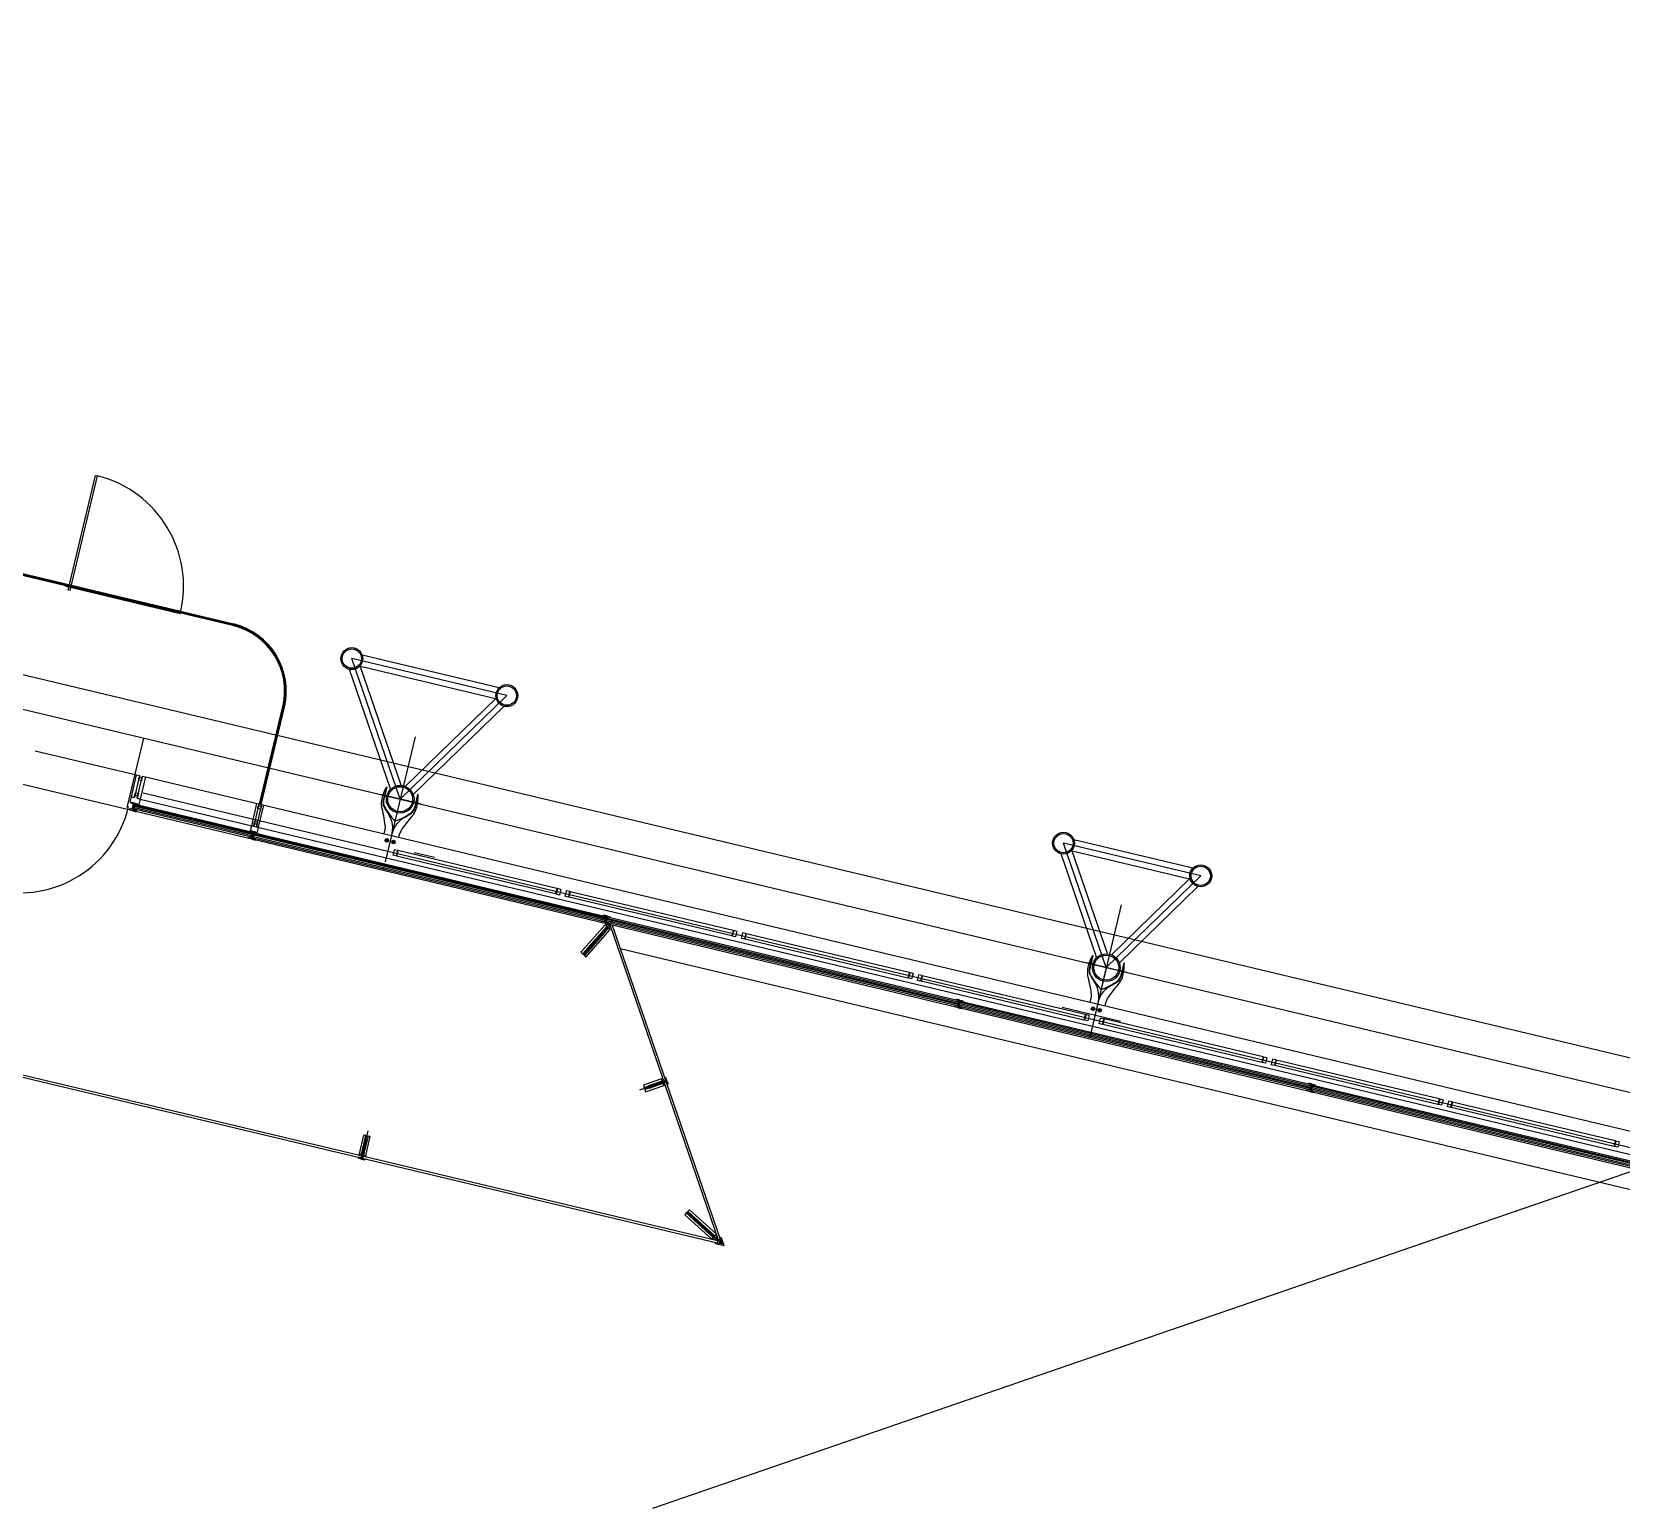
# Model space of a CAD drawing. Extents: x 809434 to 809707, y 818708 to 819364.
# Drawn here: x 809679.53 to 809693.53, y 818708.18 to 818721.19 of the extents above; entities that cross this region are included whole.
import ezdxf

# ---------------------------------------------------------------- set-up
doc = ezdxf.new("R2010")
doc.units = 0
for name, color, linetype in [('MAJ081__', 7, 'Continuous'), ('MAJ202__', 7, 'Continuous'), ('MAJ220__', 7, 'Continuous'), ('MAJ314_1', 7, 'Continuous'), ('MAJ630_1', 7, 'Continuous'), ('MAJ630__', 7, 'Continuous'), ('MAJ640__', 7, 'Continuous'), ('MAJ640__1', 7, 'Continuous'), ('MAJ655__', 7, 'Continuous'), ('MMH040_B', 7, 'Continuous'), ('MMH053__', 7, 'Continuous'), ('MMH291__', 7, 'Continuous'), ('MMH294_S', 7, 'Continuous')]:
    doc.layers.add(name, color=color, linetype=linetype)

msp = doc.modelspace()

# ---------------------------------------------------------------- linework, layer by layer
at = {"layer": 'MAJ081__'}
for p, q in [((809684.62, 818713.327), (809685.576, 818710.55)), ((809684.642, 818713.322), (809685.597, 818710.547)), ((809676.154, 818712.769), (809685.565, 818710.524)), ((809676.169, 818712.785), (809685.569, 818710.543)), ((809685.558, 818710.571), (809685.56, 818710.564)), ((809685.6, 818710.57), (809685.59, 818710.566)), ((809685.6, 818710.57), (809685.624, 818710.5)), ((809685.546, 818710.559), (809685.554, 818710.557)), ((809685.552, 818710.517), (809685.555, 818710.527)), ((809685.552, 818710.517), (809685.624, 818710.5)), ((809685.554, 818710.557), (809685.598, 818710.516)), ((809685.56, 818710.564), (809685.605, 818710.524)), ((809685.569, 818710.543), (809685.565, 818710.524)), ((809685.565, 818710.524), (809685.598, 818710.516)), ((809685.576, 818710.55), (809685.594, 818710.557)), ((809685.594, 818710.557), (809685.605, 818710.524))]:
    msp.add_line(p, q, dxfattribs=at)
at = {"layer": 'MAJ202__'}
for p, q in [((809679.846, 818716.275), (809680.087, 818717.286)), ((809679.865, 818716.271), (809680.106, 818717.282)), ((809680.087, 818717.286), (809680.106, 818717.282)), ((809679.819, 818716.312), (809679.823, 818716.331)), ((809679.819, 818716.312), (809680.835, 818716.07)), ((809679.823, 818716.331), (809680.839, 818716.089)), ((809679.865, 818716.271), (809679.846, 818716.275)), ((809680.839, 818716.089), (809680.835, 818716.07))]:
    msp.add_line(p, q, dxfattribs=at)
msp.add_circle((809679.864, 818716.311), 0.0095, dxfattribs=at)
msp.add_arc((809679.864, 818716.311), 1, 346.215, 76.0172, dxfattribs=at)
at = {"layer": 'MAJ220__'}
msp.add_line((809701.326, 818710.311), (809657.771, 818720.697), dxfattribs=at)
at = {"layer": 'MAJ314_1'}
msp.add_line((809685, 818708.185), (809697.338, 818712.433), dxfattribs=at)
at = {"layer": 'MAJ630_1'}
for p, q in [((809682.905, 818714.983), (809682.642, 818713.881)), ((809682.951, 818714.39), (809682.601, 818714.473)), ((809683.075, 818713.918), (809682.897, 818713.96)), ((809682.634, 818713.817), (809682.62, 818713.821)), ((809689.127, 818713.5), (809688.864, 818712.397)), ((809689.173, 818712.906), (809688.823, 818712.989)), ((809688.606, 818712.599), (809689.119, 818712.477)), ((809688.857, 818712.334), (809688.842, 818712.337))]:
    msp.add_line(p, q, dxfattribs=at)
for points in [[(809682.651, 818714.539), (809682.623, 818714.423)], [(809682.651, 818714.539), (809682.655, 818714.538), (809682.627, 818714.422)], [(809682.931, 818714.472), (809682.927, 818714.473), (809682.899, 818714.357)], [(809682.931, 818714.472), (809682.903, 818714.356)], [(809682.631, 818714.127), (809682.64, 818714.165)], [(809682.762, 818714.095), (809682.771, 818714.133)], [(809688.873, 818713.055), (809688.845, 818712.939)], [(809688.873, 818713.055), (809688.877, 818713.054), (809688.849, 818712.938)], [(809689.153, 818712.988), (809689.149, 818712.989), (809689.121, 818712.873)], [(809689.153, 818712.988), (809689.125, 818712.872)], [(809688.853, 818712.643), (809688.862, 818712.681)], [(809688.984, 818712.612), (809688.993, 818712.649)]]:
    msp.add_lwpolyline(points, dxfattribs=at)
for centre, radius in [((809682.656, 818714.069), 0.0155), ((809682.656, 818714.069), 0.0135), ((809682.656, 818714.069), 0.0042), ((809682.714, 818714.055), 0.0155), ((809682.714, 818714.055), 0.0135), ((809682.714, 818714.055), 0.0042), ((809682.627, 818713.819), 0.003), ((809688.878, 818712.586), 0.0155), ((809688.878, 818712.586), 0.0135), ((809688.878, 818712.586), 0.0042), ((809688.936, 818712.572), 0.0155), ((809688.936, 818712.572), 0.0135), ((809688.936, 818712.572), 0.0042), ((809688.849, 818712.335), 0.003)]:
    msp.add_circle(centre, radius, dxfattribs=at)
for centre, radius, start, end in [((809682.943, 818714.366), 0.339, 149.4484, 168.2937), ((809682.778, 818714.396), 0.172, 166.8628, 187.9838), ((809682.628, 818714.375), 0.02, 187.9838, 195.0135), ((809681.314, 818714.022), 1.34, 7.6661, 15.0135), ((809682.7, 818714.404), 0.0792, 166.5877, 207.5501), ((809682.7, 818714.404), 0.075, 166.5877, 207.5501), ((809683.132, 818714.63), 0.567, 207.5501, 215.6918), ((809683.132, 818714.63), 0.563, 207.5501, 223.9556), ((809682.826, 818714.374), 0.075, 305.6253, 346.5877), ((809682.826, 818714.374), 0.0792, 305.6253, 346.5877), ((809682.752, 818714.402), 0.172, 325.1916, 346.3126), ((809682.592, 818714.45), 0.339, 344.8816, 3.727), ((809682.656, 818714.287), 0.02, 24.2631, 35.6918), ((809682.476, 818714.177), 0.231, 343.265, 30.8189), ((809682.924, 818714.071), 0.231, 122.3565, 169.9104), ((809682.542, 818714.771), 0.563, 289.2198, 305.6253), ((809683.891, 818713.408), 1.34, 138.1619, 145.5092), ((809682.813, 818714.25), 0.02, 117.4836, 128.9123), ((809682.542, 818714.771), 0.567, 297.4836, 305.6253), ((809682.878, 818714.315), 0.02, 318.1619, 325.1916), ((809682.543, 818714.188), 0.1, 346.5877, 7.6661), ((809682.476, 818714.177), 0.231, 343.265, 349.9104), ((809682.924, 818714.071), 0.231, 163.265, 169.9104), ((809682.869, 818714.11), 0.1, 145.5092, 166.5877), ((809689, 818712.912), 0.172, 166.8628, 187.9838), ((809689.165, 818712.882), 0.339, 149.4484, 168.2937), ((809688.814, 818712.966), 0.339, 344.8816, 3.727), ((809688.85, 818712.891), 0.02, 187.9838, 195.0135), ((809687.536, 818712.539), 1.34, 7.6661, 15.0135), ((809688.922, 818712.92), 0.0792, 166.5877, 207.5501), ((809688.922, 818712.92), 0.075, 166.5877, 207.5501), ((809689.355, 818713.146), 0.567, 207.5501, 215.6918), ((809689.355, 818713.146), 0.563, 207.5501, 223.9556), ((809688.878, 818712.804), 0.02, 24.2631, 35.6918), ((809688.698, 818712.694), 0.231, 343.265, 30.8189), ((809688.764, 818713.287), 0.563, 289.2198, 305.6253), ((809690.113, 818711.924), 1.34, 138.1619, 145.5092), ((809688.764, 818713.287), 0.567, 297.4836, 305.6253), ((809689.048, 818712.89), 0.075, 305.6253, 346.5877), ((809689.048, 818712.89), 0.0792, 305.6253, 346.5877), ((809689.1, 818712.831), 0.02, 318.1619, 325.1916), ((809688.974, 818712.918), 0.172, 325.1916, 346.3126), ((809688.765, 818712.704), 0.1, 346.5877, 7.6661), ((809689.146, 818712.587), 0.231, 122.3565, 169.9104), ((809689.091, 818712.626), 0.1, 145.5092, 166.5877), ((809689.035, 818712.766), 0.02, 117.4836, 128.9123), ((809688.698, 818712.694), 0.231, 343.265, 349.9104), ((809689.146, 818712.587), 0.231, 163.265, 169.9104)]:
    msp.add_arc(centre, radius, start, end, dxfattribs=at)
at = {"layer": 'MAJ630__'}
for p, q in [((809704.878, 818708.496), (809656.081, 818720.132)), ((809704.878, 818708.496), (809656.081, 818720.132)), ((809679.558, 818714.859), (809680.451, 818714.646)), ((809680.529, 818714.628), (809704.462, 818708.921)), ((809680.387, 818714.336), (809680.39, 818714.349)), ((809680.387, 818714.336), (809680.39, 818714.349)), ((809680.412, 818714.344), (809680.39, 818714.349)), ((809680.412, 818714.344), (809680.39, 818714.349)), ((809680.402, 818714.396), (809680.403, 818714.404)), ((809680.402, 818714.396), (809680.403, 818714.404)), ((809680.423, 818714.391), (809680.402, 818714.396)), ((809680.423, 818714.391), (809680.402, 818714.396)), ((809680.433, 818714.397), (809680.403, 818714.404)), ((809680.433, 818714.397), (809680.403, 818714.404)), ((809680.412, 818714.344), (809680.423, 818714.391)), ((809680.412, 818714.344), (809680.423, 818714.391)), ((809680.416, 818714.329), (809680.433, 818714.397)), ((809680.416, 818714.329), (809680.433, 818714.397)), ((809680.416, 818714.329), (809680.433, 818714.397)), ((809680.416, 818714.329), (809680.433, 818714.397)), ((809680.427, 818714.34), (809680.438, 818714.387)), ((809680.427, 818714.34), (809680.438, 818714.387)), ((809680.433, 818714.397), (809680.462, 818714.39)), ((809680.433, 818714.397), (809680.462, 818714.39)), ((809680.438, 818714.387), (809680.46, 818714.382)), ((809680.438, 818714.387), (809680.46, 818714.382)), ((809681.474, 818714.14), (809680.438, 818714.387)), ((809680.46, 818714.382), (809680.462, 818714.39)), ((809680.46, 818714.382), (809680.462, 818714.39)), ((809680.416, 818714.329), (809680.387, 818714.336)), ((809680.416, 818714.329), (809680.387, 818714.336)), ((809680.416, 818714.329), (809680.446, 818714.322)), ((809680.416, 818714.329), (809680.446, 818714.322)), ((809680.427, 818714.34), (809680.449, 818714.335)), ((809680.427, 818714.34), (809680.449, 818714.335)), ((809681.464, 818714.097), (809680.428, 818714.344)), ((809680.446, 818714.322), (809680.449, 818714.335)), ((809680.446, 818714.322), (809680.449, 818714.335)), ((809681.438, 818714.086), (809681.441, 818714.098)), ((809681.438, 818714.086), (809681.441, 818714.098)), ((809681.467, 818714.079), (809681.438, 818714.086)), ((809681.467, 818714.079), (809681.438, 818714.086)), ((809681.463, 818714.093), (809681.441, 818714.098)), ((809681.463, 818714.093), (809681.441, 818714.098)), ((809681.452, 818714.146), (809681.454, 818714.153)), ((809681.452, 818714.146), (809681.454, 818714.153)), ((809681.474, 818714.14), (809681.452, 818714.146)), ((809681.474, 818714.14), (809681.452, 818714.146)), ((809681.483, 818714.146), (809681.454, 818714.153)), ((809681.483, 818714.146), (809681.454, 818714.153)), ((809681.463, 818714.093), (809681.474, 818714.14)), ((809681.463, 818714.093), (809681.474, 818714.14)), ((809681.467, 818714.079), (809681.483, 818714.146)), ((809681.467, 818714.079), (809681.483, 818714.146)), ((809681.467, 818714.079), (809681.483, 818714.146)), ((809681.467, 818714.079), (809681.483, 818714.146)), ((809681.467, 818714.079), (809681.496, 818714.072)), ((809681.467, 818714.079), (809681.496, 818714.072)), ((809681.477, 818714.09), (809681.489, 818714.137)), ((809681.477, 818714.09), (809681.489, 818714.137)), ((809681.477, 818714.09), (809681.499, 818714.084)), ((809681.477, 818714.09), (809681.499, 818714.084)), ((809681.478, 818714.093), (809684.574, 818713.355)), ((809681.483, 818714.146), (809681.512, 818714.139)), ((809681.483, 818714.146), (809681.512, 818714.139)), ((809681.489, 818714.137), (809684.585, 818713.399)), ((809681.489, 818714.137), (809681.511, 818714.132)), ((809681.489, 818714.137), (809681.511, 818714.132)), ((809681.496, 818714.072), (809681.499, 818714.084)), ((809681.496, 818714.072), (809681.499, 818714.084)), ((809681.511, 818714.132), (809681.512, 818714.139)), ((809681.511, 818714.132), (809681.512, 818714.139)), ((809684.563, 818713.404), (809684.565, 818713.411)), ((809684.585, 818713.399), (809684.563, 818713.404)), ((809684.594, 818713.404), (809684.565, 818713.411)), ((809684.574, 818713.351), (809684.585, 818713.399)), ((809684.578, 818713.337), (809684.594, 818713.404)), ((809684.578, 818713.337), (809684.594, 818713.404)), ((809684.588, 818713.348), (809684.6, 818713.395)), ((809684.594, 818713.404), (809684.623, 818713.397)), ((809684.6, 818713.395), (809687.696, 818712.657)), ((809684.6, 818713.395), (809684.622, 818713.39)), ((809684.622, 818713.39), (809684.623, 818713.397)), ((809684.549, 818713.344), (809684.552, 818713.357)), ((809684.578, 818713.337), (809684.549, 818713.344)), ((809684.574, 818713.351), (809684.552, 818713.357)), ((809684.578, 818713.337), (809684.607, 818713.33)), ((809684.588, 818713.348), (809684.61, 818713.343)), ((809684.589, 818713.351), (809687.685, 818712.613)), ((809684.607, 818713.33), (809684.61, 818713.343)), ((809684.712, 818713.116), (809704.948, 818708.291)), ((809687.674, 818712.662), (809687.676, 818712.669)), ((809687.705, 818712.662), (809687.676, 818712.669)), ((809687.66, 818712.602), (809687.663, 818712.615)), ((809687.689, 818712.595), (809687.66, 818712.602)), ((809687.685, 818712.609), (809687.663, 818712.615)), ((809687.696, 818712.657), (809687.674, 818712.662)), ((809687.685, 818712.609), (809687.696, 818712.657)), ((809687.689, 818712.595), (809687.705, 818712.662)), ((809687.689, 818712.595), (809687.705, 818712.662)), ((809687.689, 818712.595), (809687.718, 818712.588)), ((809687.699, 818712.606), (809687.711, 818712.653)), ((809687.699, 818712.606), (809687.721, 818712.601)), ((809687.7, 818712.609), (809690.789, 818711.873)), ((809687.705, 818712.662), (809687.734, 818712.655)), ((809687.711, 818712.653), (809690.8, 818711.917)), ((809687.711, 818712.653), (809687.733, 818712.648)), ((809687.718, 818712.588), (809687.721, 818712.601)), ((809687.733, 818712.648), (809687.734, 818712.655)), ((809685.076, 818711.967), (809685.087, 818711.97)), ((809685.094, 818711.949), (809685.087, 818711.97)), ((809685.105, 818711.977), (809685.114, 818711.98)), ((809685.112, 818711.955), (809685.105, 818711.977)), ((809685.124, 818711.952), (809685.114, 818711.98)), ((809685.086, 818711.938), (809685.076, 818711.967)), ((809685.086, 818711.938), (809685.124, 818711.952)), ((809685.086, 818711.938), (809685.124, 818711.952)), ((809685.086, 818711.938), (809685.096, 818711.91)), ((809685.094, 818711.949), (809685.112, 818711.955)), ((809685.096, 818711.91), (809685.106, 818711.914)), ((809685.099, 818711.935), (809685.117, 818711.941)), ((809685.099, 818711.935), (809685.106, 818711.914)), ((809685.117, 818711.941), (809685.124, 818711.92)), ((809685.124, 818711.952), (809685.134, 818711.923)), ((809685.124, 818711.92), (809685.134, 818711.923)), ((809690.763, 818711.862), (809690.766, 818711.875)), ((809690.793, 818711.855), (809690.763, 818711.862)), ((809690.788, 818711.869), (809690.766, 818711.875)), ((809690.778, 818711.922), (809690.78, 818711.929)), ((809690.8, 818711.917), (809690.778, 818711.922)), ((809690.809, 818711.922), (809690.78, 818711.929)), ((809690.788, 818711.869), (809690.8, 818711.917)), ((809690.793, 818711.855), (809690.809, 818711.922)), ((809690.793, 818711.855), (809690.809, 818711.922)), ((809690.793, 818711.855), (809690.822, 818711.848)), ((809690.803, 818711.866), (809690.814, 818711.913)), ((809690.803, 818711.866), (809690.825, 818711.861)), ((809690.804, 818711.869), (809693.908, 818711.129)), ((809690.809, 818711.922), (809690.838, 818711.915)), ((809690.814, 818711.913), (809690.836, 818711.908)), ((809690.814, 818711.913), (809693.918, 818711.173)), ((809690.822, 818711.848), (809690.825, 818711.861)), ((809690.836, 818711.908), (809690.838, 818711.915)), ((809682.405, 818711.278), (809682.402, 818711.268)), ((809682.432, 818711.261), (809682.402, 818711.268)), ((809682.427, 818711.273), (809682.405, 818711.278)), ((809682.412, 818711.307), (809682.409, 818711.296)), ((809682.431, 818711.291), (809682.409, 818711.296)), ((809682.441, 818711.3), (809682.412, 818711.307)), ((809682.431, 818711.291), (809682.427, 818711.273)), ((809682.441, 818711.3), (809682.432, 818711.261)), ((809682.441, 818711.3), (809682.432, 818711.261)), ((809682.441, 818711.3), (809682.47, 818711.293)), ((809682.446, 818711.288), (809682.441, 818711.269)), ((809682.441, 818711.269), (809682.463, 818711.264)), ((809682.446, 818711.288), (809682.468, 818711.283)), ((809682.47, 818711.293), (809682.468, 818711.283)), ((809682.432, 818711.261), (809682.461, 818711.254)), ((809682.463, 818711.264), (809682.461, 818711.254)), ((809685.615, 818710.512), (809685.598, 818710.516)), ((809685.605, 818710.524), (809685.61, 818710.51))]:
    msp.add_line(p, q, dxfattribs=at)
for points in [[(809681.299, 818715.962), (809679.356, 818716.425)], [(809681.301, 818715.969), (809679.357, 818716.432)], [(809681.303, 818715.976), (809679.359, 818716.44)], [(809681.533, 818714.388), (809681.738, 818715.248)], [(809681.541, 818714.387), (809681.745, 818715.246)], [(809681.548, 818714.385), (809681.753, 818715.244)]]:
    msp.add_lwpolyline(points, dxfattribs=at)
for points in [[(809680.461, 818714.461), (809680.456, 818714.44), (809680.482, 818714.433), (809680.471, 818714.387), (809680.394, 818714.406), (809680.405, 818714.452), (809680.431, 818714.446), (809680.436, 818714.467)], [(809680.461, 818714.461), (809680.461, 818714.461), (809680.456, 818714.44), (809680.456, 818714.44)], [(809681.512, 818714.211), (809681.507, 818714.189), (809681.523, 818714.185), (809681.512, 818714.139), (809681.454, 818714.153), (809681.465, 818714.199), (809681.482, 818714.195), (809681.487, 818714.217)], [(809681.512, 818714.211), (809681.512, 818714.211), (809681.507, 818714.189), (809681.507, 818714.189)]]:
    msp.add_lwpolyline(points, close=True, dxfattribs=at)
for radius in [0.593, 0.6, 0.608]:
    msp.add_arc((809681.162, 818715.385), radius, 346.5877, 76.5877, dxfattribs=at)
at = {"layer": 'MAJ640__'}
for p, q in [((809681.467, 818714.108), (809680.43, 818714.356)), ((809681.469, 818714.12), (809680.433, 818714.367)), ((809681.472, 818714.131), (809680.436, 818714.378)), ((809681.472, 818714.13), (809680.436, 818714.377)), ((809680.482, 818714.433), (809704.769, 818708.642)), ((809681.481, 818714.105), (809684.578, 818713.367)), ((809681.484, 818714.117), (809684.58, 818713.378)), ((809681.486, 818714.127), (809684.583, 818713.389)), ((809681.486, 818714.126), (809684.583, 818713.388)), ((809684.595, 818713.375), (809687.691, 818712.636)), ((809684.597, 818713.385), (809687.694, 818712.647)), ((809684.597, 818713.385), (809687.694, 818712.646)), ((809684.592, 818713.363), (809687.689, 818712.625)), ((809687.703, 818712.621), (809690.792, 818711.885)), ((809687.706, 818712.633), (809690.795, 818711.896)), ((809687.708, 818712.643), (809690.797, 818711.907)), ((809687.708, 818712.643), (809690.797, 818711.906)), ((809690.807, 818711.881), (809693.911, 818711.141)), ((809690.809, 818711.893), (809693.913, 818711.153)), ((809690.812, 818711.903), (809693.916, 818711.163)), ((809690.812, 818711.903), (809693.916, 818711.162))]:
    msp.add_line(p, q, dxfattribs=at)
at = {"layer": 'MAJ640__1'}
for p, q in [((809654.414, 818721.195), (809703.192, 818709.563)), ((809680.511, 818714.971), (809680.365, 818714.359)), ((809680.507, 818714.489), (809705.163, 818708.61)), ((809684.389, 818713.063), (809684.656, 818713.369)), ((809684.396, 818713.056), (809684.381, 818713.07)), ((809688.995, 818712.948), (809688.849, 818712.335)), ((809685.124, 818711.952), (809684.882, 818711.868)), ((809684.929, 818711.874), (809684.922, 818711.893)), ((809685.112, 818711.955), (809685.117, 818711.941)), ((809682.432, 818711.261), (809682.491, 818711.51)), ((809682.471, 818711.468), (809682.49, 818711.463)), ((809682.441, 818711.269), (809682.427, 818711.273)), ((809685.294, 818710.786), (809685.307, 818710.8)), ((809685.301, 818710.793), (809685.602, 818710.52))]:
    msp.add_line(p, q, dxfattribs=at)
at = {"layer": 'MAJ655__'}
for points in [[(809684.593, 818713.311), (809684.578, 818713.324), (809684.366, 818713.083), (809684.381, 818713.07)], [(809684.623, 818713.285), (809684.608, 818713.298), (809684.396, 818713.056), (809684.411, 818713.043)], [(809684.608, 818713.298), (809684.593, 818713.311), (809684.407, 818713.1), (809684.422, 818713.087)], [(809684.597, 818713.332), (809684.627, 818713.305), (809684.615, 818713.292), (809684.585, 818713.318)], [(809685.083, 818711.948), (809685.076, 818711.967), (809684.916, 818711.912), (809684.922, 818711.893)], [(809685.096, 818711.91), (809685.089, 818711.929), (809684.929, 818711.874), (809684.935, 818711.855)], [(809685.089, 818711.929), (809685.083, 818711.948), (809684.96, 818711.906), (809684.966, 818711.887)], [(809682.412, 818711.307), (809682.431, 818711.303), (809682.471, 818711.468), (809682.451, 818711.473)], [(809682.431, 818711.303), (809682.451, 818711.298), (809682.481, 818711.424), (809682.461, 818711.429)], [(809682.451, 818711.298), (809682.47, 818711.293), (809682.509, 818711.459), (809682.49, 818711.463)], [(809685.519, 818710.555), (809685.532, 818710.57), (809685.294, 818710.786), (809685.281, 818710.771)], [(809685.545, 818710.585), (809685.559, 818710.599), (809685.321, 818710.815), (809685.307, 818710.8)], [(809685.532, 818710.57), (809685.545, 818710.585), (809685.337, 818710.774), (809685.324, 818710.759)], [(809685.566, 818710.58), (809685.539, 818710.55), (809685.525, 818710.562), (809685.552, 818710.592)]]:
    msp.add_lwpolyline(points, close=True, dxfattribs=at)
at = {"layer": 'MMH040_B'}
for points in [[(809680.477, 818714.64), (809680.431, 818714.446), (809680.405, 818714.452), (809680.451, 818714.646)], [(809680.529, 818714.628), (809680.482, 818714.433), (809680.456, 818714.44), (809680.503, 818714.634)], [(809680.495, 818714.626), (809680.492, 818714.616), (809680.498, 818714.615), (809680.493, 818714.593), (809680.467, 818714.599), (809680.473, 818714.621), (809680.478, 818714.619), (809680.48, 818714.629)], [(809680.466, 818714.483), (809680.461, 818714.461), (809680.436, 818714.467), (809680.441, 818714.489)], [(809681.528, 818714.39), (809681.482, 818714.195), (809681.465, 818714.199), (809681.511, 818714.394)], [(809681.57, 818714.38), (809681.523, 818714.185), (809681.507, 818714.189), (809681.553, 818714.384)], [(809681.545, 818714.375), (809681.543, 818714.365), (809681.549, 818714.364), (809681.543, 818714.343), (809681.518, 818714.349), (809681.523, 818714.37), (809681.529, 818714.369), (809681.531, 818714.378)], [(809681.517, 818714.232), (809681.512, 818714.211), (809681.487, 818714.217), (809681.492, 818714.238)]]:
    msp.add_lwpolyline(points, close=True, dxfattribs=at)
at = {"layer": 'MMH053__'}
msp.add_arc((809679.421, 818714.591), 0.984, 256.9816, 346.9805, dxfattribs=at)
at = {"layer": 'MMH291__'}
for p, q in [((809682.773, 818714.432), (809682.347, 818715.671)), ((809683.713, 818715.345), (809682.347, 818715.671)), ((809683.644, 818715.413), (809682.439, 818715.7)), ((809682.688, 818714.525), (809682.327, 818715.576)), ((809682.783, 818714.557), (809682.421, 818715.608)), ((809683.613, 818715.317), (809682.424, 818715.601)), ((809682.773, 818714.432), (809683.713, 818715.345)), ((809682.821, 818714.548), (809683.619, 818715.323)), ((809682.891, 818714.477), (809683.688, 818715.251)), ((809689.758, 818713.824), (809688.71, 818714.074)), ((809688.91, 818713.041), (809688.597, 818713.95)), ((809688.995, 818712.948), (809688.618, 818714.045)), ((809689.827, 818713.757), (809688.618, 818714.045)), ((809689.005, 818713.074), (809688.692, 818713.983)), ((809689.727, 818713.729), (809688.695, 818713.975)), ((809688.995, 818712.948), (809689.827, 818713.757)), ((809689.043, 818713.065), (809689.733, 818713.735)), ((809689.113, 818712.993), (809689.803, 818713.663))]:
    msp.add_line(p, q, dxfattribs=at)
for centre, radius in [((809682.347, 818715.671), 0.0969), ((809682.347, 818715.671), 0.0849), ((809683.713, 818715.345), 0.0969), ((809683.713, 818715.345), 0.0849), ((809682.773, 818714.432), 0.122), ((809682.773, 818714.432), 0.11), ((809688.618, 818714.045), 0.0969), ((809688.618, 818714.045), 0.0849), ((809689.827, 818713.757), 0.0969), ((809689.827, 818713.757), 0.0849), ((809688.995, 818712.948), 0.122), ((809688.995, 818712.948), 0.11)]:
    msp.add_circle(centre, radius, dxfattribs=at)
at = {"layer": 'MMH294_S'}
for p, q in [((809682.719, 818713.987), (809682.708, 818713.939)), ((809682.737, 818713.932), (809682.708, 818713.939)), ((809682.748, 818713.98), (809682.719, 818713.987)), ((809682.748, 818713.98), (809682.737, 818713.932)), ((809682.742, 818713.933), (809682.737, 818713.934)), ((809682.753, 818713.979), (809682.742, 818713.931)), ((809684.143, 818713.597), (809682.742, 818713.931)), ((809682.753, 818713.977), (809682.748, 818713.978)), ((809684.154, 818713.645), (809682.753, 818713.979)), ((809684.154, 818713.645), (809684.143, 818713.597)), ((809684.148, 818713.597), (809684.143, 818713.598)), ((809684.159, 818713.644), (809684.148, 818713.595)), ((809684.177, 818713.588), (809684.148, 818713.595)), ((809684.159, 818713.642), (809684.154, 818713.643)), ((809684.188, 818713.637), (809684.159, 818713.644)), ((809684.188, 818713.637), (809684.177, 818713.588)), ((809684.237, 818713.625), (809684.225, 818713.577)), ((809684.255, 818713.57), (809684.225, 818713.577)), ((809684.266, 818713.619), (809684.237, 818713.625)), ((809684.266, 818713.619), (809684.255, 818713.57)), ((809684.26, 818713.571), (809684.255, 818713.572)), ((809684.271, 818713.617), (809684.259, 818713.569)), ((809685.694, 818713.227), (809684.259, 818713.569)), ((809684.271, 818713.615), (809684.266, 818713.617)), ((809685.706, 818713.275), (809684.271, 818713.617)), ((809685.706, 818713.275), (809685.694, 818713.227)), ((809685.7, 818713.227), (809685.695, 818713.228)), ((809685.711, 818713.274), (809685.699, 818713.225)), ((809685.71, 818713.272), (809685.706, 818713.273)), ((809685.74, 818713.267), (809685.711, 818713.274)), ((809685.74, 818713.267), (809685.728, 818713.218)), ((809685.789, 818713.255), (809685.777, 818713.207)), ((809685.818, 818713.248), (809685.789, 818713.255)), ((809685.818, 818713.248), (809685.806, 818713.2)), ((809685.823, 818713.247), (809685.811, 818713.199)), ((809685.822, 818713.245), (809685.817, 818713.247)), ((809687.258, 818712.905), (809685.823, 818713.247)), ((809685.728, 818713.218), (809685.699, 818713.225)), ((809685.806, 818713.2), (809685.777, 818713.207)), ((809685.812, 818713.201), (809685.807, 818713.202)), ((809687.246, 818712.856), (809685.811, 818713.199)), ((809687.258, 818712.905), (809687.246, 818712.856)), ((809687.251, 818712.857), (809687.247, 818712.858)), ((809687.263, 818712.904), (809687.251, 818712.855)), ((809687.28, 818712.848), (809687.251, 818712.855)), ((809687.262, 818712.902), (809687.257, 818712.903)), ((809687.292, 818712.897), (809687.263, 818712.904)), ((809687.292, 818712.897), (809687.28, 818712.848)), ((809687.34, 818712.885), (809687.329, 818712.837)), ((809687.358, 818712.83), (809687.329, 818712.837)), ((809687.37, 818712.878), (809687.34, 818712.885)), ((809687.37, 818712.878), (809687.358, 818712.83)), ((809687.363, 818712.831), (809687.358, 818712.832)), ((809687.374, 818712.877), (809687.363, 818712.829)), ((809688.798, 818712.486), (809687.363, 818712.829)), ((809687.374, 818712.875), (809687.369, 818712.877)), ((809688.809, 818712.535), (809687.374, 818712.877)), ((809688.809, 818712.535), (809688.798, 818712.486)), ((809688.814, 818712.534), (809688.803, 818712.485)), ((809688.814, 818712.532), (809688.809, 818712.533)), ((809688.843, 818712.527), (809688.814, 818712.534)), ((809688.803, 818712.487), (809688.798, 818712.488)), ((809688.832, 818712.478), (809688.803, 818712.485)), ((809688.843, 818712.527), (809688.832, 818712.478)), ((809688.941, 818712.504), (809688.93, 818712.455)), ((809688.959, 818712.448), (809688.93, 818712.455)), ((809688.97, 818712.497), (809688.941, 818712.504)), ((809688.97, 818712.497), (809688.959, 818712.448)), ((809688.964, 818712.449), (809688.959, 818712.45)), ((809688.975, 818712.496), (809688.964, 818712.447)), ((809690.365, 818712.113), (809688.964, 818712.447)), ((809688.975, 818712.494), (809688.97, 818712.495)), ((809690.376, 818712.161), (809688.975, 818712.496)), ((809690.376, 818712.161), (809690.365, 818712.113)), ((809690.37, 818712.114), (809690.365, 818712.115)), ((809690.381, 818712.16), (809690.37, 818712.112)), ((809690.399, 818712.105), (809690.37, 818712.112)), ((809690.381, 818712.158), (809690.376, 818712.16)), ((809690.41, 818712.153), (809690.381, 818712.16)), ((809690.41, 818712.153), (809690.399, 818712.105)), ((809690.459, 818712.142), (809690.447, 818712.093)), ((809690.488, 818712.135), (809690.459, 818712.142)), ((809690.488, 818712.135), (809690.477, 818712.086)), ((809690.493, 818712.134), (809690.481, 818712.085)), ((809690.493, 818712.132), (809690.488, 818712.133)), ((809691.928, 818711.791), (809690.493, 818712.134)), ((809690.477, 818712.086), (809690.447, 818712.093)), ((809690.482, 818712.087), (809690.477, 818712.088)), ((809691.916, 818711.743), (809690.481, 818712.085)), ((809691.928, 818711.791), (809691.916, 818711.743)), ((809691.922, 818711.744), (809691.917, 818711.745)), ((809691.933, 818711.79), (809691.921, 818711.742)), ((809691.95, 818711.735), (809691.921, 818711.742)), ((809691.932, 818711.788), (809691.928, 818711.79)), ((809691.962, 818711.783), (809691.933, 818711.79)), ((809691.962, 818711.783), (809691.95, 818711.735)), ((809692.011, 818711.772), (809691.999, 818711.723)), ((809692.028, 818711.716), (809691.999, 818711.723)), ((809692.04, 818711.765), (809692.011, 818711.772)), ((809692.04, 818711.765), (809692.028, 818711.716)), ((809692.034, 818711.717), (809692.029, 818711.718)), ((809692.045, 818711.764), (809692.033, 818711.715)), ((809693.468, 818711.373), (809692.033, 818711.715)), ((809692.044, 818711.762), (809692.039, 818711.763)), ((809693.48, 818711.421), (809692.045, 818711.764)), ((809693.48, 818711.421), (809693.468, 818711.373)), ((809693.485, 818711.42), (809693.473, 818711.372)), ((809693.484, 818711.418), (809693.479, 818711.419)), ((809693.514, 818711.413), (809693.485, 818711.42)), ((809693.514, 818711.413), (809693.502, 818711.365)), ((809693.473, 818711.374), (809693.469, 818711.375)), ((809693.502, 818711.365), (809693.473, 818711.372))]:
    msp.add_line(p, q, dxfattribs=at)

doc.saveas('drawing.dxf')
